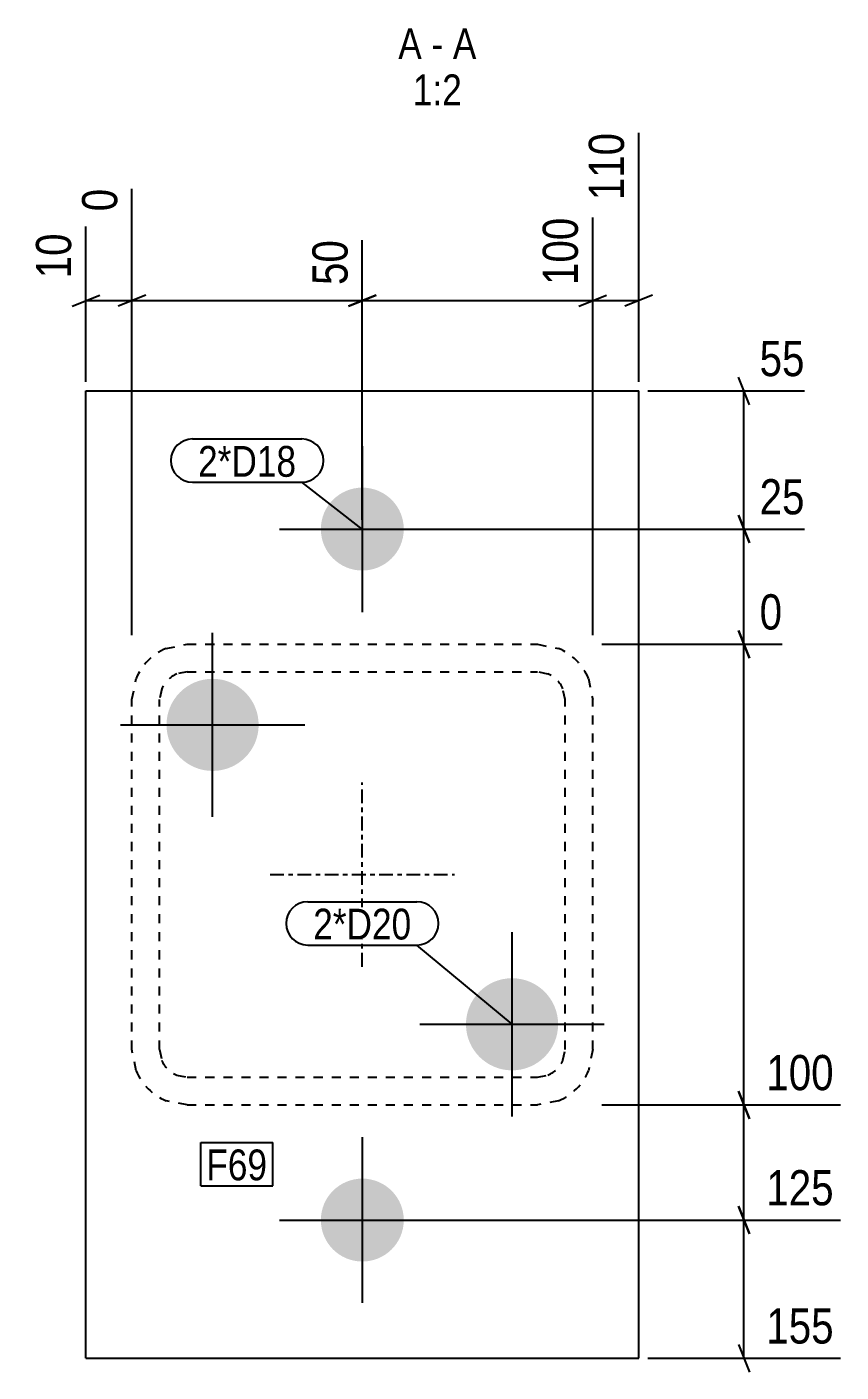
# Model space of a CAD drawing. Header units: millimetres. Extents: x -80 to 34338, y 3 to 810.
# Drawn here: x 15772.8 to 15949.6, y 4.8 to 296.8 of the extents above; entities that cross this region are included whole.
import ezdxf

# ---------------------------------------------------------------- set-up
doc = ezdxf.new("R2010")
doc.units = ezdxf.units.MM
doc.linetypes.add('DXK_LINE_DOT2', pattern=[3.9198, 1.9599, -1.9599])
doc.linetypes.add('DXK_LINE_DOT3', pattern=[5.9187, 2.979, -0.9799, 0.9799, -0.9799])
for name, color, linetype in [('MÅLSÆTNING', 7, 'Continuous'), ('STÅL', 7, 'Continuous'), ('TEKST', 7, 'Continuous')]:
    doc.layers.add(name, color=color, linetype=linetype)
doc.styles.add('Arial Narrow', font='ARIALN.TTF', dxfattribs={"height": 0.2})

msp = doc.modelspace()

# ---------------------------------------------------------------- hatches: boundary and pattern name
at = {"layer": 'STÅL', "linetype": 'Continuous'}
for points in [[(15845.65, 196.8, -1), (15845.65, 178.8, -1)], [(15803.15, 145.3, -1), (15823.15, 145.3, -1)], [(15868.15, 80.3, -1), (15888.15, 80.3, -1)], [(15845.65, 46.8, -1), (15845.65, 28.8, -1)]]:
    msp.add_hatch(color=96, dxfattribs=at).paths.add_polyline_path(points)

# ---------------------------------------------------------------- linework, layer by layer
at = {"layer": 'MÅLSÆTNING', "color": 7, "linetype": 'Continuous'}
for p, q in [((15905.65, 219.8), (15905.65, 273.81)), ((15795.65, 164.8), (15795.65, 261.66)), ((15795.65, 164.8), (15795.65, 261.66)), ((15895.65, 164.8), (15895.65, 255.41)), ((15895.65, 164.8), (15895.65, 255.41)), ((15785.65, 219.8), (15785.65, 253.45)), ((15845.65, 189.8), (15845.65, 250.54)), ((15845.65, 189.8), (15845.65, 250.54)), ((15782.65, 236.19), (15788.65, 238.59)), ((15785.65, 237.39), (15795.65, 237.39)), ((15798.65, 238.59), (15792.65, 236.19)), ((15798.65, 238.59), (15792.65, 236.19)), ((15795.65, 237.39), (15845.65, 237.39)), ((15848.65, 238.59), (15842.65, 236.19)), ((15842.65, 236.19), (15848.65, 238.59)), ((15845.65, 237.39), (15895.65, 237.39)), ((15892.65, 236.19), (15898.65, 238.59)), ((15892.65, 236.19), (15898.65, 238.59)), ((15895.65, 237.39), (15905.65, 237.39)), ((15908.65, 238.59), (15902.65, 236.19)), ((15929.69, 214.8), (15927.29, 220.8)), ((15907.65, 217.8), (15941.64, 217.8)), ((15928.49, 187.8), (15928.49, 217.8)), ((15929.69, 184.8), (15927.29, 190.8)), ((15847.65, 187.8), (15941.64, 187.8)), ((15847.65, 187.8), (15941.64, 187.8)), ((15928.49, 162.8), (15928.49, 187.8)), ((15929.69, 159.8), (15927.29, 165.8)), ((15897.65, 162.8), (15936.77, 162.8)), ((15897.65, 162.8), (15936.77, 162.8)), ((15928.49, 62.8), (15928.49, 162.8)), ((15929.69, 59.8), (15927.29, 65.8)), ((15927.29, 65.8), (15929.69, 59.8)), ((15897.65, 62.8), (15949.43, 62.8)), ((15897.65, 62.8), (15949.43, 62.8)), ((15928.49, 37.8), (15928.49, 62.8)), ((15927.29, 40.8), (15929.69, 34.8)), ((15929.69, 34.8), (15927.29, 40.8)), ((15847.65, 37.8), (15949.43, 37.8)), ((15847.65, 37.8), (15949.43, 37.8)), ((15928.49, 7.8), (15928.49, 37.8)), ((15927.29, 10.8), (15929.69, 4.8)), ((15907.65, 7.8), (15949.43, 7.8))]:
    msp.add_line(p, q, dxfattribs=at)
at = {"layer": 'STÅL', "color": 2, "linetype": 'Continuous'}
for p, q in [((15785.65, 7.8), (15785.65, 217.8)), ((15785.65, 217.8), (15905.65, 217.8)), ((15905.65, 7.8), (15905.65, 217.8)), ((15785.65, 7.8), (15905.65, 7.8))]:
    msp.add_line(p, q, dxfattribs=at)
at = {"layer": 'STÅL', "color": 96, "linetype": 'Continuous'}
for p, q in [((15845.65, 205.8), (15845.65, 169.8)), ((15827.65, 187.8), (15863.65, 187.8)), ((15813.15, 125.3), (15813.15, 165.3)), ((15793.15, 145.3), (15833.15, 145.3)), ((15878.15, 60.3), (15878.15, 100.3)), ((15858.15, 80.3), (15898.15, 80.3)), ((15845.65, 55.8), (15845.65, 19.8)), ((15827.65, 37.8), (15863.65, 37.8))]:
    msp.add_line(p, q, dxfattribs=at)
at = {"layer": 'STÅL', "color": 7, "linetype": 'DXK_LINE_DOT2'}
for p, q in [((15803.05, 161.89), (15807.65, 162.8)), ((15807.65, 162.8), (15883.65, 162.8)), ((15883.65, 162.8), (15888.24, 161.89)), ((15795.65, 150.8), (15796.56, 155.39)), ((15807.65, 156.8), (15805.35, 156.34)), ((15807.65, 156.8), (15883.65, 156.8)), ((15885.94, 156.34), (15883.65, 156.8)), ((15894.73, 155.39), (15895.65, 150.8)), ((15802.1, 153.1), (15801.65, 150.8)), ((15889.65, 150.8), (15889.19, 153.1)), ((15795.65, 74.8), (15795.65, 150.8)), ((15801.65, 74.8), (15801.65, 150.8)), ((15889.65, 74.8), (15889.65, 150.8)), ((15895.65, 74.8), (15895.65, 150.8)), ((15796.56, 70.21), (15795.65, 74.8)), ((15801.65, 74.8), (15802.1, 72.5)), ((15889.19, 72.5), (15889.65, 74.8)), ((15895.65, 74.8), (15894.73, 70.21)), ((15805.35, 69.26), (15807.65, 68.8)), ((15807.65, 68.8), (15883.65, 68.8)), ((15883.65, 68.8), (15885.94, 69.26)), ((15807.65, 62.8), (15803.05, 63.71)), ((15807.65, 62.8), (15883.65, 62.8)), ((15888.24, 63.71), (15883.65, 62.8))]:
    msp.add_line(p, q, dxfattribs=at)
at = {"layer": 'STÅL', "color": 7, "linetype": 'DXK_LINE_DOT3'}
for p, q in [((15845.65, 92.8), (15845.65, 132.8)), ((15825.65, 112.8), (15865.65, 112.8))]:
    msp.add_line(p, q, dxfattribs=at)
at = {"layer": 'STÅL', "color": 7, "linetype": 'DXK_LINE_DOT2'}
for centre, radius, start, end in [((15807.65, 150.8), 12, 112.5, 157.5), ((15883.65, 150.8), 12, 22.5, 67.5), ((15807.65, 150.8), 6, 112.5, 157.5), ((15883.65, 150.8), 6, 22.5, 67.5), ((15807.65, 74.8), 12, 202.5, 247.5), ((15807.65, 74.8), 6, 202.5, 247.5), ((15883.65, 74.8), 6, 292.5, 337.5), ((15883.65, 74.8), 12, 292.5, 337.5)]:
    msp.add_arc(centre, radius, start, end, dxfattribs=at)

# ---------------------------------------------------------------- wipeouts: each hides what was drawn before it
at = {"color": 0, "linetype": 'Continuous'}
for points, layer in [([(15904.05, 275.41), (15892.85, 275.41), (15892.85, 257.59), (15904.05, 257.59)], 'MÅLSÆTNING'), ([(15794.05, 263.26), (15782.85, 263.26), (15782.85, 255.19), (15794.05, 255.19)], 'MÅLSÆTNING'), ([(15784.05, 253.59), (15772.85, 253.59), (15772.85, 240.64), (15784.05, 240.64)], 'MÅLSÆTNING'), ([(15949.57, 64.4), (15949.57, 75.6), (15931.75, 75.6), (15931.75, 64.4)], 'MÅLSÆTNING'), ([(15949.57, 39.4), (15949.57, 50.6), (15931.75, 50.6), (15931.75, 39.4)], 'MÅLSÆTNING'), ([(15949.57, 9.4), (15949.57, 20.6), (15931.75, 20.6), (15931.75, 9.4)], 'MÅLSÆTNING'), ([(15858.56, 289.81), (15858.56, 296.81), (15853.45, 296.81), (15853.45, 289.81)], 'TEKST'), ([(15863.21, 289.81), (15863.21, 296.81), (15860.66, 296.81), (15860.66, 289.81)], 'TEKST'), ([(15870.43, 289.81), (15870.43, 296.81), (15865.31, 296.81), (15865.31, 289.81)], 'TEKST'), ([(15867.27, 279.81), (15867.27, 286.81), (15856.61, 286.81), (15856.61, 279.81)], 'TEKST')]:
    msp.add_wipeout(points, dxfattribs=at).dxf.layer = layer
at = {"color": 0}
for points in [[(15831.32, 199.16), (15831.32, 206.16), (15810, 206.16), (15810, 199.16)], [(15825, 46.44), (15825, 53.44), (15811.78, 53.44), (15811.78, 46.44)]]:
    msp.add_wipeout(points, dxfattribs=at).dxf.layer = 'TEKST'

# ---------------------------------------------------------------- next in the draw order: texts
at = {"layer": 'MÅLSÆTNING', "color": 3, "linetype": 'Continuous', "style": 'Arial Narrow'}
for s, height, p in [('110', 7.635, (15902.45, 259.19)), ('0', 7.64, (15792.45, 256.79)), ('10', 7.635, (15782.45, 242.24))]:
    msp.add_text(s, height=height, rotation=90.0002, dxfattribs=at).set_placement(p)
for s, p in [('100', (15933.35, 66)), ('125', (15933.35, 41)), ('155', (15933.35, 11))]:
    msp.add_text(s, height=7.635, dxfattribs=at).set_placement(p)
at = {"layer": 'TEKST', "color": 3, "linetype": 'Continuous', "style": 'Arial Narrow'}
for s, height, p in [('A', 6.68, (15853.45, 289.81)), ('A', 6.68, (15865.31, 289.81)), ('-', 6.68, (15860.66, 289.81)), ('1:2', 6.681, (15856.61, 279.81))]:
    msp.add_text(s, height=height, dxfattribs=at).set_placement(p)

# ---------------------------------------------------------------- next in the draw order: wipeouts: each hides what was drawn before it
at = {"color": 0, "linetype": 'Continuous'}
for points in [[(15894.05, 257.01), (15882.85, 257.01), (15882.85, 239.19), (15894.05, 239.19)], [(15844.05, 252.14), (15832.85, 252.14), (15832.85, 239.19), (15844.05, 239.19)], [(15943.24, 219.4), (15943.24, 230.6), (15930.29, 230.6), (15930.29, 219.4)], [(15943.24, 189.4), (15943.24, 200.6), (15930.29, 200.6), (15930.29, 189.4)], [(15938.37, 164.4), (15938.37, 175.6), (15930.29, 175.6), (15930.29, 164.4)]]:
    msp.add_wipeout(points, dxfattribs=at).dxf.layer = 'MÅLSÆTNING'
at = {"color": 0}
for points in [[(15831.32, 199.16), (15831.32, 206.16), (15810, 206.16), (15810, 199.16)], [(15856.3, 98.71), (15856.3, 105.71), (15834.99, 105.71), (15834.99, 98.71)], [(15825, 46.44), (15825, 53.44), (15811.78, 53.44), (15811.78, 46.44)]]:
    msp.add_wipeout(points, dxfattribs=at).dxf.layer = 'TEKST'

# ---------------------------------------------------------------- next in the draw order: linework, layer by layer
at = {"layer": 'MÅLSÆTNING', "color": 7, "linetype": 'Continuous'}
for p, q in [((15927.29, 190.8), (15929.69, 184.8)), ((15927.29, 165.8), (15929.69, 159.8))]:
    msp.add_line(p, q, dxfattribs=at)
at = {"layer": 'TEKST', "color": 7, "linetype": 'Continuous'}
for p, q in [((15808.8, 207.36), (15832.52, 207.36)), ((15808.8, 197.96), (15832.52, 197.96)), ((15845.65, 187.8), (15832.52, 197.96)), ((15810.58, 54.64), (15826.2, 54.64)), ((15810.58, 45.24), (15810.58, 54.64)), ((15826.2, 45.24), (15826.2, 54.64)), ((15810.58, 45.24), (15826.2, 45.24))]:
    msp.add_line(p, q, dxfattribs=at)
for centre, start, end in [((15808.8, 202.66), 90, 270), ((15832.52, 202.66), 270, 90)]:
    msp.add_arc(centre, 4.7, start, end, dxfattribs=at)

# ---------------------------------------------------------------- next in the draw order: texts
at = {"layer": 'MÅLSÆTNING', "color": 3, "linetype": 'Continuous', "style": 'Arial Narrow'}
for s, p in [('100', (15892.45, 240.79)), ('50', (15842.45, 240.79))]:
    msp.add_text(s, height=7.635, rotation=90.0002, dxfattribs=at).set_placement(p)
for s, height, p in [('55', 7.635, (15931.89, 221)), ('25', 7.635, (15931.89, 191)), ('0', 7.64, (15931.89, 166))]:
    msp.add_text(s, height=height, dxfattribs=at).set_placement(p)
at = {"layer": 'TEKST', "color": 3, "style": 'Arial Narrow'}
for s, p in [('2*D18', (15810, 199.16)), ('F69', (15811.78, 46.44))]:
    msp.add_text(s, height=6.681, dxfattribs=at).set_placement(p)

# ---------------------------------------------------------------- next in the draw order: wipeouts: each hides what was drawn before it
at = {"color": 0}
msp.add_wipeout([(15856.3, 98.71), (15856.3, 105.71), (15834.99, 105.71), (15834.99, 98.71)], dxfattribs=at).dxf.layer = 'TEKST'

# ---------------------------------------------------------------- next in the draw order: linework, layer by layer
at = {"layer": 'TEKST', "color": 7, "linetype": 'Continuous'}
for p, q in [((15833.79, 106.91), (15857.5, 106.91)), ((15833.79, 97.51), (15857.5, 97.51)), ((15878.15, 80.3), (15857.5, 97.51))]:
    msp.add_line(p, q, dxfattribs=at)
for centre, start, end in [((15833.79, 102.21), 90, 270), ((15857.5, 102.21), 270, 90)]:
    msp.add_arc(centre, 4.7, start, end, dxfattribs=at)

# ---------------------------------------------------------------- next in the draw order: texts
at = {"layer": 'TEKST', "color": 3, "style": 'Arial Narrow'}
msp.add_text('2*D20', height=6.681, dxfattribs=at).set_placement((15834.99, 98.71))

doc.saveas('drawing.dxf')
